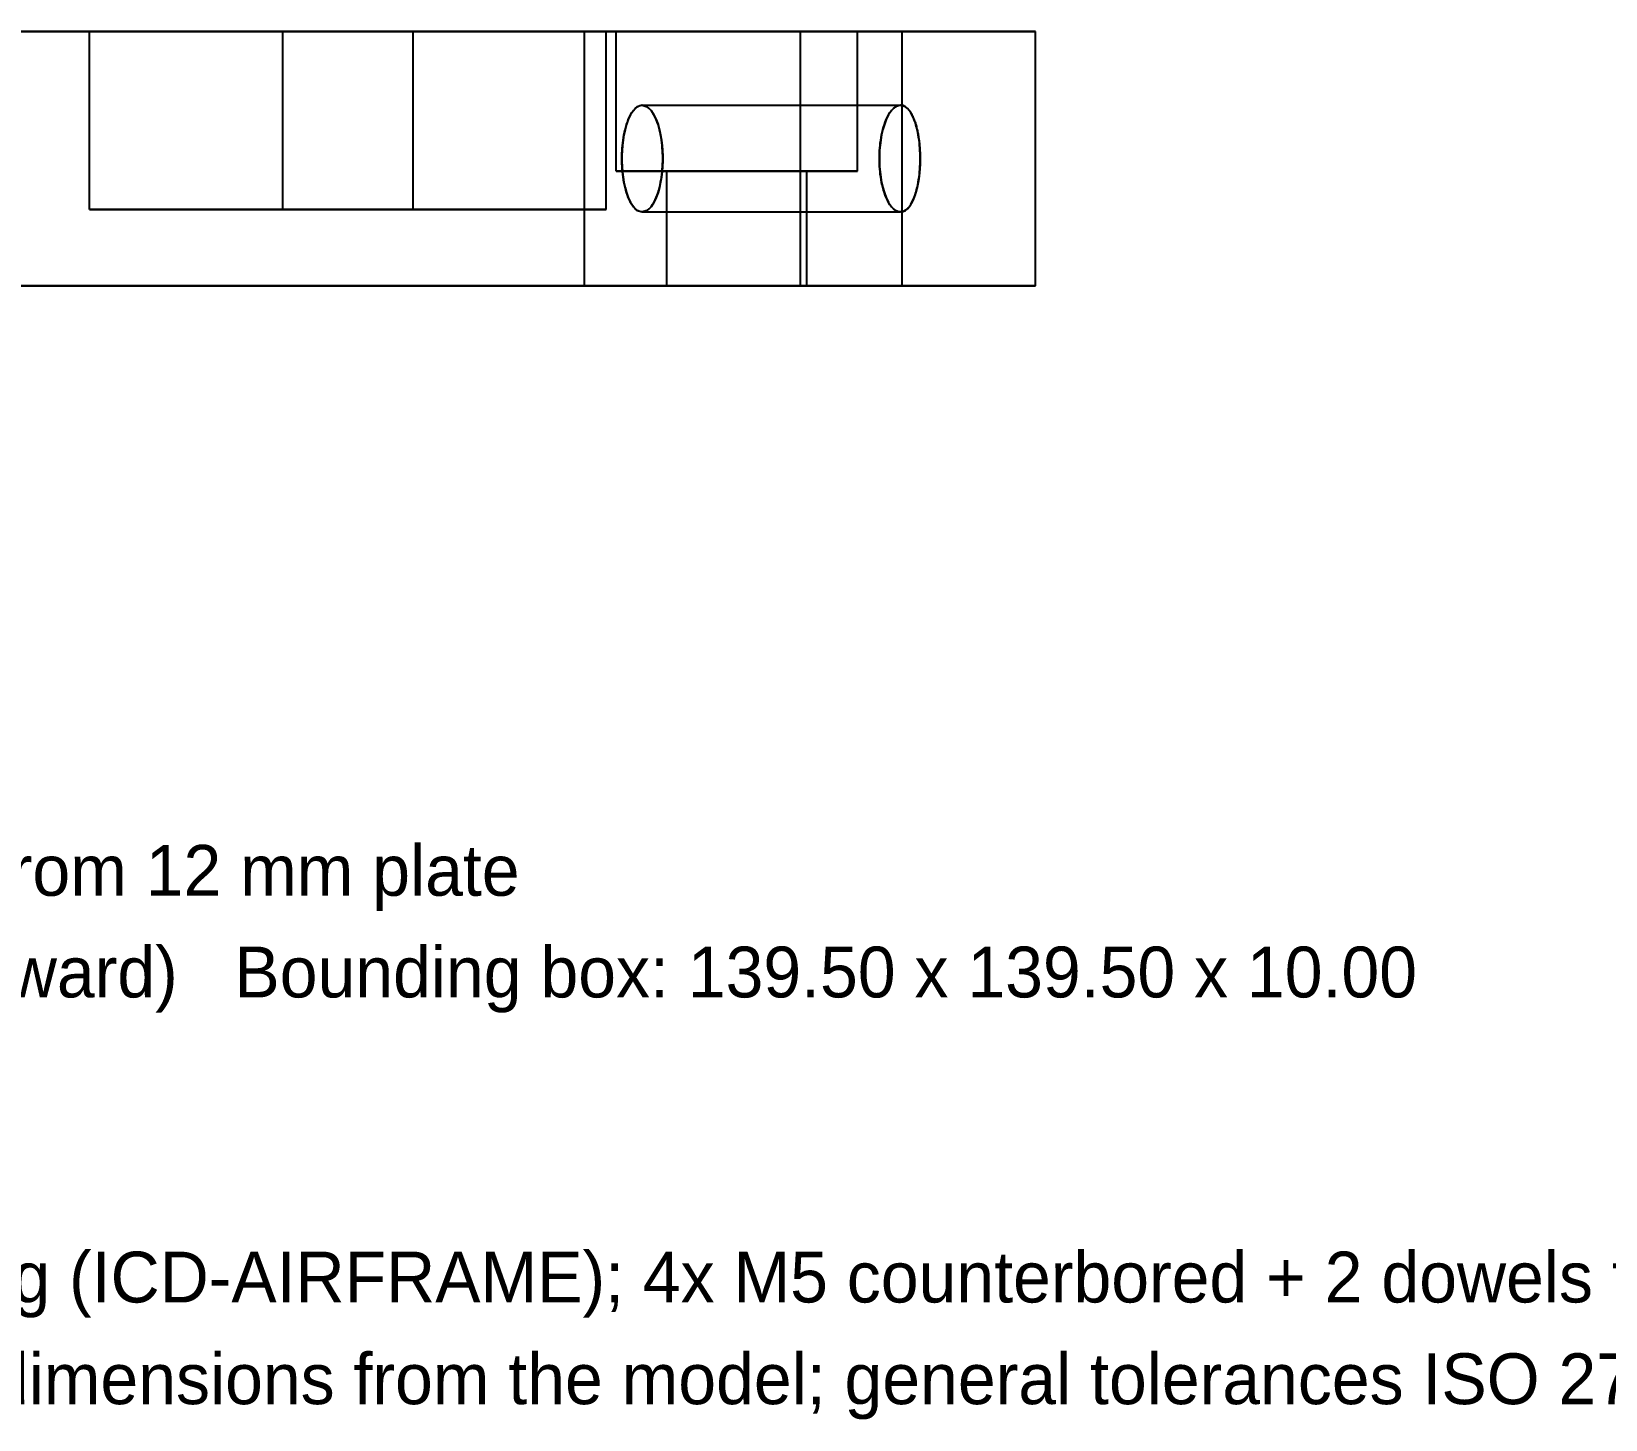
# Model space of a CAD drawing. Header units: millimetres. Extents: x 0 to 324, y -45 to 194.
# Drawn here: x 100 to 161.9, y -44.6 to 10 of the extents above; entities that cross this region are included whole.
import ezdxf

# ---------------------------------------------------------------- set-up
doc = ezdxf.new("R2010")
doc.units = ezdxf.units.MM
doc.layers.add('FRONT_HIDDEN', color=8, linetype='CONTINUOUS')
doc.layers.add('FRONT_VISIBLE', color=7, linetype='Continuous')

msp = doc.modelspace()

# ---------------------------------------------------------------- linework, layer by layer
at = {"layer": 'FRONT_HIDDEN'}
for points in [[(139.5, 10), (133.435, 10), (127.37, 10), (121.304, 10), (115.239, 10), (109.174, 10), (103.109, 10), (97.043, 10), (90.978, 10), (84.913, 10), (78.848, 10), (72.783, 10), (66.717, 10), (60.652, 10), (54.587, 10), (48.522, 10), (42.457, 10), (36.391, 10), (30.326, 10), (24.261, 10), (18.196, 10), (12.13, 10), (6.065, 10), (0, 10)], [(121.75, 10), (117.228, 10), (112.707, 10), (108.185, 10), (103.663, 10), (99.141, 10), (94.62, 10), (90.098, 10), (85.576, 10), (81.054, 10), (76.533, 10), (72.011, 10), (67.489, 10), (62.967, 10), (58.446, 10), (53.924, 10), (49.402, 10), (44.88, 10), (40.359, 10), (35.837, 10), (31.315, 10), (26.793, 10), (22.272, 10), (17.75, 10)], [(17.75, 10), (22.272, 10), (26.793, 10), (31.315, 10), (35.837, 10), (40.359, 10), (44.88, 10), (49.402, 10), (53.924, 10), (58.446, 10), (62.967, 10), (67.489, 10), (72.011, 10), (76.533, 10), (81.054, 10), (85.576, 10), (90.098, 10), (94.62, 10), (99.141, 10), (103.663, 10), (108.185, 10), (112.707, 10), (117.228, 10), (121.75, 10)], [(109.878, 10), (102.277, 10)], [(102.277, 10), (115.005, 10)], [(115.005, 10), (102.277, 10)], [(109.878, 10), (102.277, 10)], [(102.277, 3), (102.277, 10)], [(102.277, 3), (102.277, 10)], [(109.878, 10), (122.606, 10)], [(122.606, 10), (109.878, 10)], [(109.878, 3), (109.878, 10)], [(109.878, 3), (109.878, 10)], [(122.606, 10), (115.005, 10)], [(122.606, 10), (115.005, 10)], [(115.005, 3), (115.005, 10)], [(115.005, 3), (115.005, 10)], [(121.75, 0), (121.75, 10)], [(122.606, 3), (122.606, 10)], [(122.606, 3), (122.606, 10)], [(132.5, 10), (132.087, 10), (131.674, 10), (131.261, 10), (130.848, 10), (130.435, 10), (130.022, 10), (129.609, 10), (129.196, 10), (128.783, 10), (128.37, 10), (127.957, 10), (127.543, 10), (127.13, 10), (126.717, 10), (126.304, 10), (125.891, 10), (125.478, 10), (125.065, 10), (124.652, 10), (124.239, 10), (123.826, 10), (123.413, 10), (123, 10)], [(123, 10), (123.413, 10), (123.826, 10), (124.239, 10), (124.652, 10), (125.065, 10), (125.478, 10), (125.891, 10), (126.304, 10), (126.717, 10), (127.13, 10), (127.543, 10), (127.957, 10), (128.37, 10), (128.783, 10), (129.196, 10), (129.609, 10), (130.022, 10), (130.435, 10), (130.848, 10), (131.261, 10), (131.674, 10), (132.087, 10), (132.5, 10)], [(132.5, 10), (132.087, 10), (131.674, 10), (131.261, 10), (130.848, 10), (130.435, 10), (130.022, 10), (129.609, 10), (129.196, 10), (128.783, 10), (128.37, 10), (127.957, 10), (127.543, 10), (127.13, 10), (126.717, 10), (126.304, 10), (125.891, 10), (125.478, 10), (125.065, 10), (124.652, 10), (124.239, 10), (123.826, 10), (123.413, 10), (123, 10)], [(123, 10), (123.413, 10), (123.826, 10), (124.239, 10), (124.652, 10), (125.065, 10), (125.478, 10), (125.891, 10), (126.304, 10), (126.717, 10), (127.13, 10), (127.543, 10), (127.957, 10), (128.37, 10), (128.783, 10), (129.196, 10), (129.609, 10), (130.022, 10), (130.435, 10), (130.848, 10), (131.261, 10), (131.674, 10), (132.087, 10), (132.5, 10)], [(123, 4.5), (123, 10)], [(123, 4.5), (123, 10)], [(134.25, 10), (134.076, 10), (133.902, 10), (133.728, 10), (133.554, 10), (133.38, 10), (133.207, 10), (133.033, 10), (132.859, 10), (132.685, 10), (132.511, 10), (132.337, 10), (132.163, 10), (131.989, 10), (131.815, 10), (131.641, 10), (131.467, 10), (131.293, 10), (131.12, 10), (130.946, 10), (130.772, 10), (130.598, 10), (130.424, 10), (130.25, 10)], [(130.25, 10), (130.424, 10), (130.598, 10), (130.772, 10), (130.946, 10), (131.12, 10), (131.293, 10), (131.467, 10), (131.641, 10), (131.815, 10), (131.989, 10), (132.163, 10), (132.337, 10), (132.511, 10), (132.685, 10), (132.859, 10), (133.033, 10), (133.207, 10), (133.38, 10), (133.554, 10), (133.728, 10), (133.902, 10), (134.076, 10), (134.25, 10)], [(130.25, 0), (130.25, 10)], [(132.5, 4.5), (132.5, 10)], [(132.5, 4.5), (132.5, 10)], [(134.25, 0), (134.25, 10)], [(123.224, 5), (123.225, 5.104), (123.228, 5.208), (123.233, 5.312), (123.24, 5.416), (123.249, 5.52), (123.261, 5.624), (123.274, 5.727), (123.29, 5.83), (123.308, 5.932), (123.329, 6.034), (123.352, 6.136), (123.378, 6.237), (123.408, 6.337), (123.441, 6.435), (123.478, 6.532), (123.52, 6.628), (123.567, 6.721), (123.621, 6.81), (123.681, 6.895), (123.751, 6.972), (123.832, 7.037), (123.926, 7.083), (124.028, 7.1)], [(124.028, 7.1), (123.832, 7.037), (123.681, 6.895), (123.567, 6.721), (123.478, 6.532), (123.408, 6.337), (123.352, 6.136), (123.308, 5.932), (123.274, 5.727), (123.249, 5.52), (123.233, 5.312), (123.225, 5.104), (123.225, 4.896), (123.233, 4.688), (123.249, 4.48), (123.274, 4.273), (123.308, 4.068), (123.352, 3.864), (123.408, 3.663), (123.478, 3.468), (123.567, 3.279), (123.681, 3.105), (123.832, 2.963), (124.028, 2.9)], [(124.028, 7.1), (124.223, 7.037), (124.374, 6.895), (124.489, 6.721), (124.577, 6.532), (124.648, 6.337), (124.704, 6.136), (124.748, 5.932), (124.782, 5.727), (124.807, 5.52), (124.823, 5.312), (124.831, 5.104), (124.831, 4.896), (124.823, 4.688), (124.807, 4.48), (124.782, 4.273), (124.748, 4.068), (124.704, 3.864), (124.648, 3.663), (124.577, 3.468), (124.489, 3.279), (124.374, 3.105), (124.223, 2.963), (124.028, 2.9)], [(124.832, 5), (124.831, 5.104), (124.828, 5.208), (124.823, 5.312), (124.816, 5.416), (124.807, 5.52), (124.795, 5.624), (124.782, 5.727), (124.766, 5.83), (124.748, 5.932), (124.727, 6.034), (124.704, 6.136), (124.677, 6.237), (124.648, 6.337), (124.615, 6.435), (124.577, 6.532), (124.536, 6.628), (124.489, 6.721), (124.435, 6.81), (124.374, 6.895), (124.304, 6.972), (124.223, 7.037), (124.13, 7.083), (124.028, 7.1)], [(124.028, 7.1), (134.191, 7.1)], [(124.028, 7.1), (134.191, 7.1)], [(133.358, 5), (133.359, 5.105), (133.362, 5.209), (133.367, 5.314), (133.375, 5.418), (133.385, 5.522), (133.397, 5.626), (133.411, 5.73), (133.428, 5.833), (133.448, 5.936), (133.47, 6.038), (133.495, 6.14), (133.523, 6.241), (133.555, 6.341), (133.59, 6.439), (133.629, 6.536), (133.673, 6.631), (133.722, 6.724), (133.777, 6.813), (133.84, 6.896), (133.912, 6.973), (133.994, 7.037), (134.088, 7.083), (134.191, 7.1)], [(134.191, 7.1), (134.193, 7.1), (134.196, 7.1), (134.198, 7.1), (134.201, 7.1), (134.204, 7.1), (134.206, 7.1), (134.209, 7.099), (134.211, 7.099), (134.214, 7.099), (134.217, 7.099), (134.219, 7.099), (134.222, 7.098), (134.224, 7.098), (134.227, 7.098), (134.229, 7.098), (134.232, 7.097), (134.235, 7.097), (134.237, 7.096), (134.24, 7.096), (134.242, 7.096), (134.245, 7.095), (134.247, 7.095), (134.25, 7.094)], [(134.372, 7.045), (134.373, 7.044), (134.374, 7.044), (134.374, 7.043), (134.375, 7.043), (134.376, 7.042), (134.377, 7.042), (134.378, 7.041), (134.379, 7.041), (134.379, 7.04), (134.38, 7.04), (134.381, 7.039), (134.382, 7.039), (134.383, 7.038), (134.384, 7.037), (134.384, 7.037), (134.385, 7.036), (134.386, 7.036), (134.387, 7.035), (134.388, 7.035), (134.388, 7.034), (134.389, 7.034), (134.39, 7.033), (134.391, 7.032)], [(134.484, 6.951), (134.488, 6.947), (134.491, 6.943), (134.494, 6.94), (134.498, 6.936), (134.501, 6.932), (134.504, 6.928), (134.508, 6.924), (134.511, 6.921), (134.514, 6.917), (134.517, 6.913), (134.52, 6.909), (134.524, 6.905), (134.527, 6.901), (134.53, 6.897), (134.533, 6.893), (134.536, 6.889), (134.539, 6.885), (134.542, 6.881), (134.545, 6.877), (134.548, 6.873), (134.551, 6.869), (134.554, 6.865), (134.557, 6.861)], [(134.622, 6.757), (134.643, 6.718), (134.663, 6.678), (134.682, 6.638), (134.7, 6.598), (134.717, 6.556), (134.733, 6.515), (134.748, 6.473), (134.763, 6.431), (134.777, 6.389), (134.79, 6.347), (134.803, 6.304), (134.815, 6.261), (134.826, 6.218), (134.837, 6.175), (134.847, 6.132), (134.857, 6.088), (134.866, 6.045), (134.874, 6.001), (134.883, 5.957), (134.89, 5.914), (134.898, 5.87), (134.905, 5.826), (134.911, 5.782)], [(124.028, 2.9), (123.926, 2.917), (123.832, 2.963), (123.751, 3.028), (123.681, 3.105), (123.621, 3.19), (123.567, 3.279), (123.52, 3.372), (123.478, 3.468), (123.441, 3.565), (123.408, 3.663), (123.378, 3.763), (123.352, 3.864), (123.329, 3.966), (123.308, 4.068), (123.29, 4.17), (123.274, 4.273), (123.261, 4.376), (123.249, 4.48), (123.24, 4.584), (123.233, 4.688), (123.228, 4.792), (123.225, 4.896), (123.224, 5)], [(124.028, 2.9), (124.13, 2.917), (124.223, 2.963), (124.304, 3.028), (124.374, 3.105), (124.435, 3.19), (124.489, 3.279), (124.536, 3.372), (124.577, 3.468), (124.615, 3.565), (124.648, 3.663), (124.677, 3.763), (124.704, 3.864), (124.727, 3.966), (124.748, 4.068), (124.766, 4.17), (124.782, 4.273), (124.795, 4.376), (124.807, 4.48), (124.816, 4.584), (124.823, 4.688), (124.828, 4.792), (124.831, 4.896), (124.832, 5)], [(134.191, 2.9), (134.088, 2.917), (133.994, 2.963), (133.912, 3.027), (133.84, 3.104), (133.777, 3.187), (133.722, 3.276), (133.673, 3.369), (133.629, 3.464), (133.59, 3.561), (133.555, 3.659), (133.523, 3.759), (133.495, 3.86), (133.47, 3.962), (133.448, 4.064), (133.428, 4.167), (133.411, 4.27), (133.397, 4.374), (133.385, 4.478), (133.375, 4.582), (133.367, 4.686), (133.362, 4.791), (133.359, 4.895), (133.358, 5)], [(134.943, 5.506), (134.944, 5.492), (134.945, 5.478), (134.947, 5.464), (134.948, 5.45), (134.949, 5.436), (134.95, 5.422), (134.951, 5.408), (134.952, 5.394), (134.953, 5.38), (134.954, 5.366), (134.954, 5.352), (134.955, 5.338), (134.956, 5.324), (134.957, 5.31), (134.958, 5.296), (134.958, 5.282), (134.959, 5.268), (134.96, 5.254), (134.96, 5.24), (134.961, 5.226), (134.961, 5.212), (134.962, 5.198), (134.962, 5.184)], [(134.965, 5.016), (134.965, 5.012), (134.965, 5.008), (134.965, 5.004), (134.965, 5), (134.965, 4.997), (134.965, 4.993), (134.965, 4.989), (134.965, 4.985), (134.965, 4.981), (134.965, 4.977), (134.965, 4.974), (134.965, 4.97), (134.965, 4.966), (134.965, 4.962), (134.965, 4.958), (134.965, 4.955), (134.965, 4.951), (134.965, 4.947), (134.965, 4.943), (134.965, 4.939), (134.965, 4.935), (134.965, 4.932), (134.965, 4.928)], [(132.5, 4.5), (132.087, 4.5), (131.674, 4.5), (131.261, 4.5), (130.848, 4.5), (130.435, 4.5), (130.022, 4.5), (129.609, 4.5), (129.196, 4.5), (128.783, 4.5), (128.37, 4.5), (127.957, 4.5), (127.543, 4.5), (127.13, 4.5), (126.717, 4.5), (126.304, 4.5), (125.891, 4.5), (125.478, 4.5), (125.065, 4.5), (124.652, 4.5), (124.239, 4.5), (123.826, 4.5), (123.413, 4.5), (123, 4.5)], [(123, 4.5), (123.413, 4.5), (123.826, 4.5), (124.239, 4.5), (124.652, 4.5), (125.065, 4.5), (125.478, 4.5), (125.891, 4.5), (126.304, 4.5), (126.717, 4.5), (127.13, 4.5), (127.543, 4.5), (127.957, 4.5), (128.37, 4.5), (128.783, 4.5), (129.196, 4.5), (129.609, 4.5), (130.022, 4.5), (130.435, 4.5), (130.848, 4.5), (131.261, 4.5), (131.674, 4.5), (132.087, 4.5), (132.5, 4.5)], [(132.5, 4.5), (132.087, 4.5), (131.674, 4.5), (131.261, 4.5), (130.848, 4.5), (130.435, 4.5), (130.022, 4.5), (129.609, 4.5), (129.196, 4.5), (128.783, 4.5), (128.37, 4.5), (127.957, 4.5), (127.543, 4.5), (127.13, 4.5), (126.717, 4.5), (126.304, 4.5), (125.891, 4.5), (125.478, 4.5), (125.065, 4.5), (124.652, 4.5), (124.239, 4.5), (123.826, 4.5), (123.413, 4.5), (123, 4.5)], [(123, 4.5), (123.413, 4.5), (123.826, 4.5), (124.239, 4.5), (124.652, 4.5), (125.065, 4.5), (125.478, 4.5), (125.891, 4.5), (126.304, 4.5), (126.717, 4.5), (127.13, 4.5), (127.543, 4.5), (127.957, 4.5), (128.37, 4.5), (128.783, 4.5), (129.196, 4.5), (129.609, 4.5), (130.022, 4.5), (130.435, 4.5), (130.848, 4.5), (131.261, 4.5), (131.674, 4.5), (132.087, 4.5), (132.5, 4.5)], [(130.5, 4.5), (130.261, 4.5), (130.022, 4.5), (129.783, 4.5), (129.543, 4.5), (129.304, 4.5), (129.065, 4.5), (128.826, 4.5), (128.587, 4.5), (128.348, 4.5), (128.109, 4.5), (127.87, 4.5), (127.63, 4.5), (127.391, 4.5), (127.152, 4.5), (126.913, 4.5), (126.674, 4.5), (126.435, 4.5), (126.196, 4.5), (125.957, 4.5), (125.717, 4.5), (125.478, 4.5), (125.239, 4.5), (125, 4.5)], [(125, 4.5), (125.239, 4.5), (125.478, 4.5), (125.717, 4.5), (125.957, 4.5), (126.196, 4.5), (126.435, 4.5), (126.674, 4.5), (126.913, 4.5), (127.152, 4.5), (127.391, 4.5), (127.63, 4.5), (127.87, 4.5), (128.109, 4.5), (128.348, 4.5), (128.587, 4.5), (128.826, 4.5), (129.065, 4.5), (129.304, 4.5), (129.543, 4.5), (129.783, 4.5), (130.022, 4.5), (130.261, 4.5), (130.5, 4.5)], [(130.5, 4.5), (130.261, 4.5), (130.022, 4.5), (129.783, 4.5), (129.543, 4.5), (129.304, 4.5), (129.065, 4.5), (128.826, 4.5), (128.587, 4.5), (128.348, 4.5), (128.109, 4.5), (127.87, 4.5), (127.63, 4.5), (127.391, 4.5), (127.152, 4.5), (126.913, 4.5), (126.674, 4.5), (126.435, 4.5), (126.196, 4.5), (125.957, 4.5), (125.717, 4.5), (125.478, 4.5), (125.239, 4.5), (125, 4.5)], [(125, 4.5), (125.239, 4.5), (125.478, 4.5), (125.717, 4.5), (125.957, 4.5), (126.196, 4.5), (126.435, 4.5), (126.674, 4.5), (126.913, 4.5), (127.152, 4.5), (127.391, 4.5), (127.63, 4.5), (127.87, 4.5), (128.109, 4.5), (128.348, 4.5), (128.587, 4.5), (128.826, 4.5), (129.065, 4.5), (129.304, 4.5), (129.543, 4.5), (129.783, 4.5), (130.022, 4.5), (130.261, 4.5), (130.5, 4.5)], [(125, 0), (125, 4.5)], [(125, 0), (125, 4.5)], [(130.5, 0), (130.5, 4.5)], [(130.5, 0), (130.5, 4.5)], [(134.962, 4.812), (134.961, 4.783), (134.96, 4.753), (134.959, 4.723), (134.957, 4.694), (134.955, 4.664), (134.954, 4.634), (134.952, 4.605), (134.95, 4.575), (134.947, 4.545), (134.945, 4.516), (134.942, 4.486), (134.94, 4.457), (134.937, 4.427), (134.934, 4.397), (134.93, 4.368), (134.927, 4.338), (134.923, 4.309), (134.92, 4.279), (134.916, 4.25), (134.912, 4.221), (134.907, 4.191), (134.903, 4.162), (134.898, 4.132)], [(134.835, 3.817), (134.83, 3.799), (134.826, 3.781), (134.821, 3.763), (134.816, 3.745), (134.811, 3.727), (134.806, 3.71), (134.801, 3.692), (134.796, 3.674), (134.791, 3.656), (134.786, 3.639), (134.78, 3.621), (134.774, 3.603), (134.769, 3.586), (134.763, 3.568), (134.757, 3.551), (134.751, 3.533), (134.745, 3.516), (134.738, 3.499), (134.732, 3.481), (134.725, 3.464), (134.718, 3.447), (134.711, 3.43), (134.704, 3.413)], [(134.895, 4.114), (134.893, 4.104), (134.892, 4.093), (134.89, 4.083), (134.888, 4.072), (134.886, 4.062), (134.884, 4.051), (134.882, 4.041), (134.88, 4.03), (134.878, 4.02), (134.877, 4.009), (134.874, 3.999), (134.872, 3.989), (134.87, 3.978), (134.868, 3.968), (134.866, 3.957), (134.864, 3.947), (134.862, 3.936), (134.86, 3.926), (134.857, 3.916), (134.855, 3.905), (134.853, 3.895), (134.85, 3.884), (134.848, 3.874)], [(134.639, 3.275), (134.627, 3.251), (134.613, 3.228), (134.6, 3.205), (134.586, 3.182), (134.571, 3.16), (134.556, 3.138), (134.54, 3.117), (134.524, 3.095), (134.507, 3.075), (134.489, 3.055), (134.471, 3.036), (134.452, 3.017), (134.432, 2.999), (134.411, 2.982), (134.39, 2.967), (134.367, 2.952), (134.344, 2.939), (134.32, 2.928), (134.295, 2.918), (134.27, 2.91), (134.244, 2.905), (134.217, 2.901), (134.191, 2.9)], [(102.277, 3), (109.878, 3)], [(102.277, 3), (115.005, 3)], [(115.005, 3), (102.277, 3)], [(102.277, 3), (109.878, 3)], [(109.878, 3), (122.606, 3)], [(122.606, 3), (109.878, 3)], [(115.005, 3), (122.606, 3)], [(115.005, 3), (122.606, 3)], [(124.028, 2.9), (134.191, 2.9)], [(124.028, 2.9), (134.191, 2.9)], [(139.5, 0), (133.435, 0), (127.37, 0), (121.304, 0), (115.239, 0), (109.174, 0), (103.109, 0), (97.043, 0), (90.978, 0), (84.913, 0), (78.848, 0), (72.783, 0), (66.717, 0), (60.652, 0), (54.587, 0), (48.522, 0), (42.457, 0), (36.391, 0), (30.326, 0), (24.261, 0), (18.196, 0), (12.13, 0), (6.065, 0), (0, 0)], [(121.75, 0), (117.228, 0), (112.707, 0), (108.185, 0), (103.663, 0), (99.141, 0), (94.62, 0), (90.098, 0), (85.576, 0), (81.054, 0), (76.533, 0), (72.011, 0), (67.489, 0), (62.967, 0), (58.446, 0), (53.924, 0), (49.402, 0), (44.88, 0), (40.359, 0), (35.837, 0), (31.315, 0), (26.793, 0), (22.272, 0), (17.75, 0)], [(17.75, 0), (22.272, 0), (26.793, 0), (31.315, 0), (35.837, 0), (40.359, 0), (44.88, 0), (49.402, 0), (53.924, 0), (58.446, 0), (62.967, 0), (67.489, 0), (72.011, 0), (76.533, 0), (81.054, 0), (85.576, 0), (90.098, 0), (94.62, 0), (99.141, 0), (103.663, 0), (108.185, 0), (112.707, 0), (117.228, 0), (121.75, 0)], [(130.5, 0), (130.261, 0), (130.022, 0), (129.783, 0), (129.543, 0), (129.304, 0), (129.065, 0), (128.826, 0), (128.587, 0), (128.348, 0), (128.109, 0), (127.87, 0), (127.63, 0), (127.391, 0), (127.152, 0), (126.913, 0), (126.674, 0), (126.435, 0), (126.196, 0), (125.957, 0), (125.717, 0), (125.478, 0), (125.239, 0), (125, 0)], [(125, 0), (125.239, 0), (125.478, 0), (125.717, 0), (125.957, 0), (126.196, 0), (126.435, 0), (126.674, 0), (126.913, 0), (127.152, 0), (127.391, 0), (127.63, 0), (127.87, 0), (128.109, 0), (128.348, 0), (128.587, 0), (128.826, 0), (129.065, 0), (129.304, 0), (129.543, 0), (129.783, 0), (130.022, 0), (130.261, 0), (130.5, 0)], [(130.5, 0), (130.261, 0), (130.022, 0), (129.783, 0), (129.543, 0), (129.304, 0), (129.065, 0), (128.826, 0), (128.587, 0), (128.348, 0), (128.109, 0), (127.87, 0), (127.63, 0), (127.391, 0), (127.152, 0), (126.913, 0), (126.674, 0), (126.435, 0), (126.196, 0), (125.957, 0), (125.717, 0), (125.478, 0), (125.239, 0), (125, 0)], [(125, 0), (125.239, 0), (125.478, 0), (125.717, 0), (125.957, 0), (126.196, 0), (126.435, 0), (126.674, 0), (126.913, 0), (127.152, 0), (127.391, 0), (127.63, 0), (127.87, 0), (128.109, 0), (128.348, 0), (128.587, 0), (128.826, 0), (129.065, 0), (129.304, 0), (129.543, 0), (129.783, 0), (130.022, 0), (130.261, 0), (130.5, 0)], [(134.25, 0), (134.076, 0), (133.902, 0), (133.728, 0), (133.554, 0), (133.38, 0), (133.207, 0), (133.033, 0), (132.859, 0), (132.685, 0), (132.511, 0), (132.337, 0), (132.163, 0), (131.989, 0), (131.815, 0), (131.641, 0), (131.467, 0), (131.293, 0), (131.12, 0), (130.946, 0), (130.772, 0), (130.598, 0), (130.424, 0), (130.25, 0)], [(130.25, 0), (130.424, 0), (130.598, 0), (130.772, 0), (130.946, 0), (131.12, 0), (131.293, 0), (131.467, 0), (131.641, 0), (131.815, 0), (131.989, 0), (132.163, 0), (132.337, 0), (132.511, 0), (132.685, 0), (132.859, 0), (133.033, 0), (133.207, 0), (133.38, 0), (133.554, 0), (133.728, 0), (133.902, 0), (134.076, 0), (134.25, 0)]]:
    msp.add_lwpolyline(points, dxfattribs=at)
at = {"layer": 'FRONT_VISIBLE'}
for points in [[(0, 10), (6.065, 10), (12.13, 10), (18.196, 10), (24.261, 10), (30.326, 10), (36.391, 10), (42.457, 10), (48.522, 10), (54.587, 10), (60.652, 10), (66.717, 10), (72.783, 10), (78.848, 10), (84.913, 10), (90.978, 10), (97.043, 10), (103.109, 10), (109.174, 10), (115.239, 10), (121.304, 10), (127.37, 10), (133.435, 10), (139.5, 10)], [(139.5, 0), (139.5, 10)], [(134.191, 7.1), (133.994, 7.037), (133.84, 6.896), (133.722, 6.724), (133.629, 6.536), (133.555, 6.341), (133.495, 6.14), (133.448, 5.936), (133.411, 5.73), (133.385, 5.522), (133.367, 5.314), (133.359, 5.105), (133.359, 4.895), (133.367, 4.686), (133.385, 4.478), (133.411, 4.27), (133.448, 4.064), (133.495, 3.86), (133.555, 3.659), (133.629, 3.464), (133.722, 3.276), (133.84, 3.104), (133.994, 2.963), (134.191, 2.9)], [(134.965, 5), (134.964, 5.104), (134.961, 5.207), (134.957, 5.311), (134.95, 5.414), (134.942, 5.518), (134.932, 5.621), (134.919, 5.724), (134.905, 5.826), (134.888, 5.929), (134.869, 6.03), (134.847, 6.132), (134.822, 6.232), (134.794, 6.332), (134.763, 6.431), (134.728, 6.529), (134.688, 6.624), (134.643, 6.718), (134.592, 6.808), (134.533, 6.893), (134.465, 6.971), (134.385, 7.037), (134.292, 7.083), (134.191, 7.1)], [(134.25, 7.094), (134.256, 7.093), (134.261, 7.092), (134.267, 7.09), (134.272, 7.089), (134.278, 7.087), (134.283, 7.086), (134.289, 7.084), (134.294, 7.082), (134.3, 7.08), (134.305, 7.078), (134.311, 7.076), (134.316, 7.074), (134.321, 7.072), (134.326, 7.069), (134.332, 7.067), (134.337, 7.064), (134.342, 7.062), (134.347, 7.059), (134.352, 7.057), (134.357, 7.054), (134.362, 7.051), (134.367, 7.048), (134.372, 7.045)], [(134.391, 7.032), (134.395, 7.029), (134.4, 7.026), (134.404, 7.023), (134.408, 7.02), (134.413, 7.017), (134.417, 7.013), (134.421, 7.01), (134.425, 7.006), (134.429, 7.003), (134.434, 6.999), (134.438, 6.996), (134.442, 6.992), (134.446, 6.989), (134.45, 6.985), (134.454, 6.981), (134.458, 6.978), (134.462, 6.974), (134.465, 6.97), (134.469, 6.966), (134.473, 6.962), (134.477, 6.959), (134.481, 6.955), (134.484, 6.951)], [(134.557, 6.861), (134.56, 6.857), (134.563, 6.852), (134.566, 6.848), (134.569, 6.843), (134.572, 6.839), (134.575, 6.835), (134.578, 6.83), (134.581, 6.826), (134.583, 6.821), (134.586, 6.817), (134.589, 6.812), (134.592, 6.808), (134.595, 6.803), (134.598, 6.799), (134.6, 6.794), (134.603, 6.79), (134.606, 6.785), (134.609, 6.78), (134.611, 6.776), (134.614, 6.771), (134.617, 6.767), (134.619, 6.762), (134.622, 6.757)], [(134.911, 5.782), (134.913, 5.77), (134.915, 5.758), (134.916, 5.746), (134.918, 5.734), (134.919, 5.722), (134.921, 5.71), (134.923, 5.698), (134.924, 5.686), (134.925, 5.674), (134.927, 5.662), (134.928, 5.65), (134.93, 5.638), (134.931, 5.626), (134.932, 5.614), (134.934, 5.602), (134.935, 5.59), (134.936, 5.578), (134.937, 5.566), (134.939, 5.554), (134.94, 5.542), (134.941, 5.53), (134.942, 5.518), (134.943, 5.506)], [(134.191, 2.9), (134.292, 2.917), (134.385, 2.963), (134.465, 3.029), (134.533, 3.107), (134.592, 3.192), (134.643, 3.282), (134.688, 3.376), (134.728, 3.471), (134.763, 3.569), (134.794, 3.668), (134.822, 3.768), (134.847, 3.868), (134.869, 3.97), (134.888, 4.071), (134.905, 4.174), (134.919, 4.276), (134.932, 4.379), (134.942, 4.482), (134.95, 4.586), (134.957, 4.689), (134.961, 4.793), (134.964, 4.896), (134.965, 5)], [(134.962, 5.184), (134.962, 5.177), (134.963, 5.17), (134.963, 5.162), (134.963, 5.155), (134.963, 5.148), (134.963, 5.14), (134.964, 5.133), (134.964, 5.126), (134.964, 5.118), (134.964, 5.111), (134.964, 5.104), (134.964, 5.096), (134.964, 5.089), (134.964, 5.082), (134.965, 5.074), (134.965, 5.067), (134.965, 5.06), (134.965, 5.052), (134.965, 5.045), (134.965, 5.038), (134.965, 5.03), (134.965, 5.023), (134.965, 5.016)], [(134.965, 4.928), (134.965, 4.923), (134.964, 4.918), (134.964, 4.913), (134.964, 4.908), (134.964, 4.903), (134.964, 4.898), (134.964, 4.893), (134.964, 4.888), (134.964, 4.883), (134.964, 4.878), (134.964, 4.873), (134.964, 4.868), (134.963, 4.862), (134.963, 4.857), (134.963, 4.852), (134.963, 4.847), (134.963, 4.842), (134.963, 4.837), (134.963, 4.832), (134.962, 4.827), (134.962, 4.822), (134.962, 4.817), (134.962, 4.812)], [(134.848, 3.874), (134.848, 3.871), (134.847, 3.869), (134.846, 3.867), (134.846, 3.864), (134.845, 3.862), (134.845, 3.859), (134.844, 3.857), (134.844, 3.854), (134.843, 3.852), (134.842, 3.849), (134.842, 3.847), (134.841, 3.844), (134.841, 3.842), (134.84, 3.839), (134.839, 3.837), (134.839, 3.834), (134.838, 3.832), (134.838, 3.829), (134.837, 3.827), (134.836, 3.824), (134.836, 3.822), (134.835, 3.819), (134.835, 3.817)], [(134.898, 4.132), (134.898, 4.132), (134.898, 4.131), (134.898, 4.13), (134.898, 4.129), (134.898, 4.129), (134.897, 4.128), (134.897, 4.127), (134.897, 4.126), (134.897, 4.125), (134.897, 4.125), (134.897, 4.124), (134.897, 4.123), (134.897, 4.122), (134.896, 4.121), (134.896, 4.121), (134.896, 4.12), (134.896, 4.119), (134.896, 4.118), (134.896, 4.117), (134.896, 4.117), (134.895, 4.116), (134.895, 4.115), (134.895, 4.114)], [(134.704, 3.413), (134.702, 3.407), (134.699, 3.4), (134.696, 3.394), (134.694, 3.388), (134.691, 3.382), (134.688, 3.376), (134.686, 3.37), (134.683, 3.364), (134.68, 3.358), (134.677, 3.352), (134.675, 3.346), (134.672, 3.34), (134.669, 3.334), (134.666, 3.328), (134.663, 3.322), (134.66, 3.316), (134.657, 3.31), (134.654, 3.304), (134.651, 3.298), (134.648, 3.292), (134.645, 3.286), (134.642, 3.28), (134.639, 3.275)], [(0, 0), (6.065, 0), (12.13, 0), (18.196, 0), (24.261, 0), (30.326, 0), (36.391, 0), (42.457, 0), (48.522, 0), (54.587, 0), (60.652, 0), (66.717, 0), (72.783, 0), (78.848, 0), (84.913, 0), (90.978, 0), (97.043, 0), (103.109, 0), (109.174, 0), (115.239, 0), (121.304, 0), (127.37, 0), (133.435, 0), (139.5, 0)]]:
    msp.add_lwpolyline(points, dxfattribs=at)

# ---------------------------------------------------------------- texts
for s, p in [('Material: Aluminium alloy 6061-T6 (EN AW-6061 T6), bar/tube   Process: CNC mill from 12 mm plate', (0, -24)), ('Mass: 152.0 g (CAD volume x density)   Units: mm   Frame: modelling frame (+Z forward)   Bounding box: 139.50 x 139.50 x 10.00', (0, -28)), ('Notes: OD 139.5 h9 in the 140 mm bay; ID 104; 8x M5 radial tapped at 22.5+45k deg (ICD-AIRFRAME); 4x M5 counterbored + 2 dowels to the yoke posts; 6 pockets', (0, -40)), ('ARGOS engine CAD v3.5 - DESIGN-MODEL DRAWING generated from the solid; dimensions from the model; general tolerances ISO 2768-m unless a fit is listed; NOT released for fabrication (Mechanical, 2026-10-13)', (0, -44))]:
    msp.add_text(s, height=2).set_placement(p)

doc.saveas('drawing.dxf')
